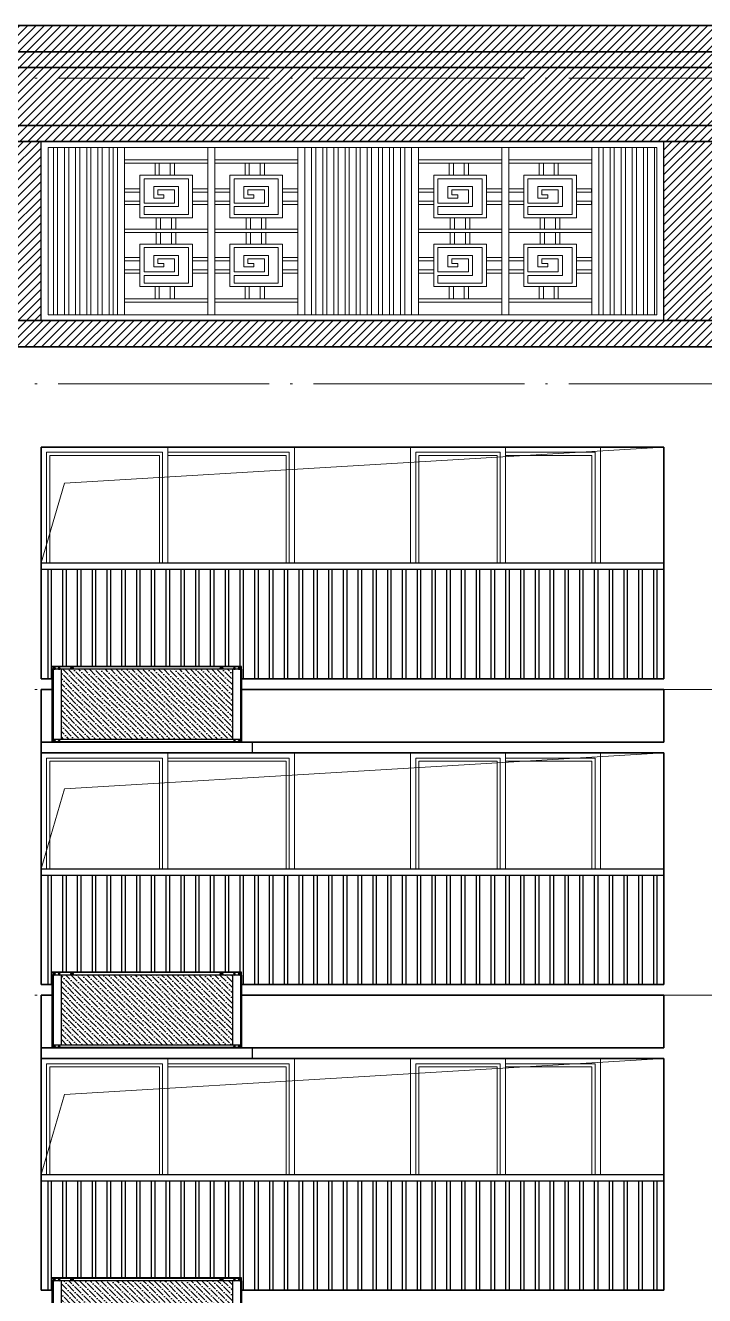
# Model space of a CAD drawing. Extents: x 27938 to 725830, y -209821 to 1628073.
# Drawn here: x 289767 to 296204, y 137999 to 150049 of the extents above; entities that cross this region are included whole.
import ezdxf
from ezdxf.xclip import XClip

# ---------------------------------------------------------------- set-up
doc = ezdxf.new("R2010")
doc.units = 0
doc.header["$LTSCALE"] = 1000
doc.header["$MEASUREMENT"] = 0
doc.header["$XCLIPFRAME"] = 0
doc.linetypes.add('DOTE', pattern=[2.42, 2, -0.2, 0.02, -0.2])
for name, color, linetype in [('3-剖面填充（细）', 250, 'Continuous'), ('Stair-栏杆', 142, 'Continuous'), ('修改标示', 212, 'Continuous')]:
    doc.layers.add(name, color=color, linetype=linetype)
for name, color, linetype, lineweight in [('DOTE', 19, 'DOTE', 9), ('WALL', 9, 'Continuous', 40), ('WINDOW', 144, 'Continuous', 15), ('立面-中轮廓线', 213, 'Continuous', 35), ('立面-普通轮廓', 7, 'Continuous', 18), ('立面-洞口示意', 152, 'Continuous', 13), ('立面-窗开启线', 250, 'Continuous', 13)]:
    doc.layers.add(name, color=color, linetype=linetype, lineweight=lineweight)

# ---------------------------------------------------------------- blocks, each defined once
blk = doc.blocks.new('A$C4A972246')
at = {"layer": '立面-窗开启线', "color": 36, "ltscale": 0.5, "true_color": 0x88471b}
for p, q in [((0, 0), (5900, 0)), ((0, -1700), (0, 0)), ((65, -1647), (65, -58)), ((65, -58), (5835, -58)), ((155, -57), (115, -57)), ((115, -57), (115, -1647)), ((155, -1647), (155, -57)), ((261, -57), (221, -57)), ((221, -57), (221, -1647)), ((261, -1647), (261, -57)), ((366, -57), (326, -57)), ((326, -57), (326, -1647)), ((366, -1647), (366, -57)), ((471, -57), (431, -57)), ((431, -57), (431, -1647)), ((471, -1647), (471, -57)), ((577, -57), (537, -57)), ((537, -57), (537, -1647)), ((577, -1647), (577, -57)), ((682, -57), (642, -57)), ((642, -57), (642, -1647)), ((682, -1647), (682, -57)), ((722, -58), (722, -1647)), ((789, -1647), (789, -58)), ((1578, -58), (1578, -1647)), ((1644, -1647), (1644, -58)), ((2433, -58), (2433, -1647)), ((2499, -1647), (2499, -58)), ((2603, -57), (2563, -57)), ((2563, -57), (2563, -1647)), ((2603, -1647), (2603, -57)), ((2708, -57), (2668, -57)), ((2668, -57), (2668, -1647)), ((2708, -1647), (2708, -57)), ((2814, -57), (2774, -57)), ((2774, -57), (2774, -1647)), ((2814, -1647), (2814, -57)), ((2919, -57), (2879, -57)), ((2879, -57), (2879, -1647)), ((2919, -1647), (2919, -57)), ((3024, -57), (2984, -57)), ((2984, -57), (2984, -1647)), ((3024, -1647), (3024, -57)), ((3130, -57), (3090, -57)), ((3090, -57), (3090, -1647)), ((3130, -1647), (3130, -57)), ((3235, -57), (3195, -57)), ((3195, -57), (3195, -1647)), ((3235, -1647), (3235, -57)), ((3340, -57), (3300, -57)), ((3300, -57), (3300, -1647)), ((3340, -1647), (3340, -57)), ((3445, -57), (3405, -57)), ((3405, -57), (3405, -1647)), ((3445, -1647), (3445, -57)), ((3509, -58), (3509, -1647)), ((3575, -1647), (3575, -58)), ((4364, -58), (4364, -1647)), ((4431, -1647), (4431, -58)), ((5220, -58), (5220, -1647)), ((5286, -1647), (5286, -58)), ((5326, -1647), (5326, -58)), ((5391, -58), (5391, -1647)), ((5431, -1647), (5431, -58)), ((5497, -58), (5497, -1647)), ((5537, -1647), (5537, -58)), ((5602, -58), (5602, -1647)), ((5642, -1647), (5642, -58)), ((5707, -58), (5707, -1647)), ((5747, -1647), (5747, -58)), ((5813, -58), (5813, -1647)), ((5835, -58), (5835, -1647)), ((5900, -1700), (5900, 0)), ((1578, -174), (789, -174)), ((789, -206), (1578, -206)), ((1080, -322), (1080, -206)), ((1119, -206), (1119, -322)), ((1222, -322), (1222, -206)), ((1262, -206), (1262, -322)), ((2433, -174), (1644, -174)), ((1644, -206), (2433, -206)), ((1932, -322), (1932, -206)), ((1972, -206), (1972, -322)), ((2075, -322), (2075, -206)), ((2115, -206), (2115, -322)), ((4364, -174), (3575, -174)), ((3575, -206), (4364, -206)), ((3866, -322), (3866, -206)), ((3906, -206), (3906, -322)), ((4009, -322), (4009, -206)), ((4049, -206), (4049, -322)), ((5220, -174), (4431, -174)), ((4431, -206), (5220, -206)), ((4719, -322), (4719, -206)), ((4759, -206), (4759, -322)), ((4862, -322), (4862, -206)), ((4901, -206), (4901, -322)), ((1434, -322), (934, -322)), ((934, -322), (934, -725)), ((974, -586), (974, -354)), ((1394, -354), (974, -354)), ((1394, -693), (1394, -354)), ((1434, -725), (1434, -322)), ((2286, -322), (1786, -322)), ((1786, -322), (1786, -725)), ((1827, -586), (1827, -354)), ((2246, -354), (1827, -354)), ((2246, -693), (2246, -354)), ((2286, -725), (2286, -322)), ((4220, -322), (3720, -322)), ((3720, -322), (3720, -725)), ((3760, -586), (3760, -354)), ((4180, -354), (3760, -354)), ((4180, -693), (4180, -354)), ((4220, -725), (4220, -322)), ((5073, -322), (4573, -322)), ((4573, -322), (4573, -725)), ((4613, -586), (4613, -354)), ((5033, -354), (4613, -354)), ((5033, -693), (5033, -354)), ((5073, -725), (5073, -322)), ((934, -450), (789, -450)), ((789, -482), (934, -482)), ((1301, -429), (1067, -429)), ((1067, -538), (1067, -429)), ((1262, -461), (1105, -461)), ((1105, -506), (1105, -461)), ((1262, -586), (1262, -461)), ((1301, -618), (1301, -429)), ((1433, -482), (1433, -450)), ((1433, -450), (1578, -450)), ((1578, -482), (1433, -482)), ((1786, -450), (1644, -450)), ((1644, -482), (1786, -482)), ((2154, -429), (1919, -429)), ((1919, -538), (1919, -429)), ((2115, -461), (1958, -461)), ((1958, -506), (1958, -461)), ((2115, -586), (2115, -461)), ((2154, -618), (2154, -429)), ((2286, -482), (2286, -450)), ((2286, -450), (2431, -450)), ((2431, -482), (2286, -482)), ((2431, -450), (2431, -482)), ((3720, -450), (3575, -450)), ((3575, -482), (3720, -482)), ((4088, -429), (3853, -429)), ((3853, -538), (3853, -429)), ((4049, -461), (3892, -461)), ((3892, -506), (3892, -461)), ((4049, -586), (4049, -461)), ((4088, -618), (4088, -429)), ((4220, -482), (4220, -450)), ((4220, -450), (4364, -450)), ((4364, -482), (4220, -482)), ((4573, -450), (4431, -450)), ((4431, -482), (4573, -482)), ((4940, -429), (4706, -429)), ((4706, -538), (4706, -429)), ((4901, -461), (4745, -461)), ((4745, -506), (4745, -461)), ((4901, -586), (4901, -461)), ((4940, -618), (4940, -429)), ((5072, -482), (5072, -450)), ((5072, -450), (5217, -450)), ((5217, -482), (5072, -482)), ((5217, -450), (5217, -482)), ((934, -566), (789, -566)), ((789, -598), (934, -598)), ((1262, -586), (974, -586)), ((1163, -538), (1067, -538)), ((1163, -506), (1105, -506)), ((1163, -538), (1163, -506)), ((1433, -598), (1433, -566)), ((1433, -566), (1578, -566)), ((1578, -598), (1433, -598)), ((1786, -566), (1644, -566)), ((1644, -598), (1786, -598)), ((2115, -586), (1827, -586)), ((2015, -538), (1919, -538)), ((2015, -506), (1958, -506)), ((2015, -538), (2015, -506)), ((2286, -598), (2286, -566)), ((2286, -566), (2431, -566)), ((2431, -598), (2286, -598)), ((2431, -566), (2431, -598)), ((3720, -566), (3575, -566)), ((3575, -598), (3720, -598)), ((4049, -586), (3760, -586)), ((3949, -538), (3853, -538)), ((3949, -506), (3892, -506)), ((3949, -538), (3949, -506)), ((4220, -598), (4220, -566)), ((4220, -566), (4364, -566)), ((4364, -598), (4220, -598)), ((4573, -566), (4431, -566)), ((4431, -598), (4573, -598)), ((4901, -586), (4613, -586)), ((4802, -538), (4706, -538)), ((4802, -506), (4745, -506)), ((4802, -538), (4802, -506)), ((5072, -598), (5072, -566)), ((5072, -566), (5217, -566)), ((5217, -598), (5072, -598)), ((5217, -566), (5217, -598)), ((1301, -618), (974, -618)), ((974, -693), (974, -618)), ((1394, -693), (974, -693)), ((2154, -618), (1827, -618)), ((1827, -693), (1827, -618)), ((2246, -693), (1827, -693)), ((4088, -618), (3760, -618)), ((3760, -693), (3760, -618)), ((4180, -693), (3760, -693)), ((4940, -618), (4613, -618)), ((4613, -693), (4613, -618)), ((5033, -693), (4613, -693)), ((1578, -834), (789, -834)), ((934, -725), (1434, -725)), ((1090, -725), (1090, -834)), ((1130, -834), (1130, -725)), ((1235, -725), (1235, -834)), ((1274, -834), (1274, -725)), ((2433, -834), (1644, -834)), ((1786, -725), (2286, -725)), ((1943, -725), (1943, -834)), ((1982, -834), (1982, -725)), ((2088, -725), (2088, -834)), ((2127, -834), (2127, -725)), ((4364, -834), (3575, -834)), ((3720, -725), (4220, -725)), ((3877, -725), (3877, -834)), ((3916, -834), (3916, -725)), ((4022, -725), (4022, -834)), ((4061, -834), (4061, -725)), ((5220, -834), (4431, -834)), ((4573, -725), (5073, -725)), ((4730, -725), (4730, -834)), ((4769, -834), (4769, -725)), ((4874, -725), (4874, -834)), ((4914, -834), (4914, -725)), ((789, -866), (1578, -866)), ((1090, -975), (1090, -866)), ((1130, -866), (1130, -975)), ((1235, -975), (1235, -866)), ((1274, -866), (1274, -975)), ((1644, -866), (2433, -866)), ((1943, -975), (1943, -866)), ((1982, -866), (1982, -975)), ((2088, -975), (2088, -866)), ((2127, -866), (2127, -975)), ((3575, -866), (4364, -866)), ((3877, -975), (3877, -866)), ((3916, -866), (3916, -975)), ((4022, -975), (4022, -866)), ((4061, -866), (4061, -975)), ((4431, -866), (5220, -866)), ((4730, -975), (4730, -866)), ((4769, -866), (4769, -975)), ((4874, -975), (4874, -866)), ((4914, -866), (4914, -975)), ((1434, -975), (934, -975)), ((934, -975), (934, -1378)), ((974, -1239), (974, -1007)), ((1394, -1007), (974, -1007)), ((1301, -1082), (1067, -1082)), ((1067, -1191), (1067, -1082)), ((1301, -1271), (1301, -1082)), ((1394, -1346), (1394, -1007)), ((1434, -1378), (1434, -975)), ((2286, -975), (1786, -975)), ((1786, -975), (1786, -1378)), ((1827, -1239), (1827, -1007)), ((2246, -1007), (1827, -1007)), ((2154, -1082), (1919, -1082)), ((1919, -1191), (1919, -1082)), ((2154, -1271), (2154, -1082)), ((2246, -1346), (2246, -1007)), ((2286, -1378), (2286, -975)), ((4220, -975), (3720, -975)), ((3720, -975), (3720, -1378)), ((3760, -1239), (3760, -1007)), ((4180, -1007), (3760, -1007)), ((4088, -1082), (3853, -1082)), ((3853, -1191), (3853, -1082)), ((4088, -1271), (4088, -1082)), ((4180, -1346), (4180, -1007)), ((4220, -1378), (4220, -975)), ((5073, -975), (4573, -975)), ((4573, -975), (4573, -1378)), ((4613, -1239), (4613, -1007)), ((5033, -1007), (4613, -1007)), ((4940, -1082), (4706, -1082)), ((4706, -1191), (4706, -1082)), ((4940, -1271), (4940, -1082)), ((5033, -1346), (5033, -1007)), ((5073, -1378), (5073, -975)), ((934, -1103), (789, -1103)), ((789, -1135), (934, -1135)), ((1163, -1191), (1067, -1191)), ((1262, -1114), (1105, -1114)), ((1105, -1159), (1105, -1114)), ((1163, -1159), (1105, -1159)), ((1163, -1191), (1163, -1159)), ((1262, -1239), (1262, -1114)), ((1433, -1135), (1433, -1103)), ((1433, -1103), (1578, -1103)), ((1578, -1135), (1433, -1135)), ((1786, -1103), (1644, -1103)), ((1644, -1135), (1786, -1135)), ((2015, -1191), (1919, -1191)), ((2115, -1114), (1958, -1114)), ((1958, -1159), (1958, -1114)), ((2015, -1159), (1958, -1159)), ((2015, -1191), (2015, -1159)), ((2115, -1239), (2115, -1114)), ((2286, -1135), (2286, -1103)), ((2286, -1103), (2431, -1103)), ((2431, -1135), (2286, -1135)), ((3720, -1103), (3575, -1103)), ((3575, -1135), (3720, -1135)), ((3949, -1191), (3853, -1191)), ((4049, -1114), (3892, -1114)), ((3892, -1159), (3892, -1114)), ((3949, -1159), (3892, -1159)), ((3949, -1191), (3949, -1159)), ((4049, -1239), (4049, -1114)), ((4220, -1135), (4220, -1103)), ((4220, -1103), (4364, -1103)), ((4364, -1135), (4220, -1135)), ((4573, -1103), (4431, -1103)), ((4431, -1135), (4573, -1135)), ((4802, -1191), (4706, -1191)), ((4901, -1114), (4745, -1114)), ((4745, -1159), (4745, -1114)), ((4802, -1159), (4745, -1159)), ((4802, -1191), (4802, -1159)), ((4901, -1239), (4901, -1114)), ((5072, -1135), (5072, -1103)), ((5072, -1103), (5217, -1103)), ((5217, -1135), (5072, -1135)), ((934, -1219), (789, -1219)), ((789, -1251), (934, -1251)), ((1262, -1239), (974, -1239)), ((1301, -1271), (974, -1271)), ((974, -1346), (974, -1271)), ((1433, -1251), (1433, -1219)), ((1433, -1219), (1578, -1219)), ((1578, -1251), (1433, -1251)), ((1786, -1219), (1644, -1219)), ((1644, -1251), (1786, -1251)), ((2115, -1239), (1827, -1239)), ((2154, -1271), (1827, -1271)), ((1827, -1346), (1827, -1271)), ((2286, -1251), (2286, -1219)), ((2286, -1219), (2431, -1219)), ((2431, -1251), (2286, -1251)), ((3720, -1219), (3575, -1219)), ((3575, -1251), (3720, -1251)), ((4049, -1239), (3760, -1239)), ((4088, -1271), (3760, -1271)), ((3760, -1346), (3760, -1271)), ((4220, -1251), (4220, -1219)), ((4220, -1219), (4364, -1219)), ((4364, -1251), (4220, -1251)), ((4573, -1219), (4431, -1219)), ((4431, -1251), (4573, -1251)), ((4901, -1239), (4613, -1239)), ((4940, -1271), (4613, -1271)), ((4613, -1346), (4613, -1271)), ((5072, -1251), (5072, -1219)), ((5072, -1219), (5217, -1219)), ((5217, -1251), (5072, -1251)), ((934, -1378), (1434, -1378)), ((1394, -1346), (974, -1346)), ((1080, -1378), (1080, -1494)), ((1119, -1494), (1119, -1378)), ((1222, -1378), (1222, -1494)), ((1262, -1494), (1262, -1378)), ((1786, -1378), (2286, -1378)), ((2246, -1346), (1827, -1346)), ((1932, -1378), (1932, -1494)), ((1972, -1494), (1972, -1378)), ((2075, -1378), (2075, -1494)), ((2115, -1494), (2115, -1378)), ((3720, -1378), (4220, -1378)), ((4180, -1346), (3760, -1346)), ((3866, -1378), (3866, -1494)), ((3906, -1494), (3906, -1378)), ((4009, -1378), (4009, -1494)), ((4049, -1494), (4049, -1378)), ((4573, -1378), (5073, -1378)), ((5033, -1346), (4613, -1346)), ((4719, -1378), (4719, -1494)), ((4759, -1494), (4759, -1378)), ((4862, -1378), (4862, -1494)), ((4901, -1494), (4901, -1378)), ((789, -1494), (1578, -1494)), ((1578, -1526), (789, -1526)), ((1644, -1494), (2433, -1494)), ((2433, -1526), (1644, -1526)), ((3575, -1494), (4364, -1494)), ((4364, -1526), (3575, -1526)), ((4431, -1494), (5220, -1494)), ((5220, -1526), (4431, -1526)), ((5835, -1647), (65, -1647)), ((0, -1700), (5900, -1700))]:
    blk.add_line(p, q, dxfattribs=at)
blk = doc.blocks.new('GDGDGRDGR')
blk.add_blockref('A$C4A972246', (140250, 52076))
blk = doc.blocks.new('A$C2CF43C8D')
at = {"layer": 'WINDOW'}
blk.add_line((900, 2300), (900, 0), dxfattribs=at)
for points in [[(50, 2250), (850, 2250), (850, 50), (50, 50)], [(1750, 2250), (900, 2250), (900, 50), (1750, 50)]]:
    blk.add_lwpolyline(points, close=True, dxfattribs=at)
at = {"layer": 'WINDOW', "color": 250}
blk.add_lwpolyline([(80, 2220), (820, 2220), (820, 80), (80, 80)], close=True, dxfattribs=at)
blk.add_lwpolyline([(900, 80), (1720, 80), (1720, 2220), (900, 2220)], dxfattribs=at)
at = {"layer": '立面-普通轮廓'}
blk.add_lwpolyline([(0, 2300), (1800, 2300), (1800, 0), (0, 0)], close=True, dxfattribs=at)
blk = doc.blocks.new('A$C2B255B80')
at = {"layer": 'WINDOW'}
blk.add_line((1200, 2300), (1200, 0), dxfattribs=at)
for points in [[(50, 2250), (1150, 2250), (1150, 50), (50, 50)], [(2350, 2250), (1200, 2250), (1200, 50), (2350, 50)]]:
    blk.add_lwpolyline(points, close=True, dxfattribs=at)
at = {"layer": 'WINDOW', "color": 250}
blk.add_lwpolyline([(80, 2220), (1120, 2220), (1120, 80), (80, 80)], close=True, dxfattribs=at)
blk.add_lwpolyline([(1200, 80), (2320, 80), (2320, 2220), (1200, 2220)], dxfattribs=at)
at = {"layer": '立面-普通轮廓'}
blk.add_lwpolyline([(0, 2300), (2400, 2300), (2400, 0), (0, 0)], close=True, dxfattribs=at)
blk = doc.blocks.new('HGHFSFFESDDRG')
at = {"layer": 'Stair-栏杆'}
for p, q in [((176356, 42276), (182256, 42276)), ((176356, 42216), (182256, 42216))]:
    blk.add_line(p, q, dxfattribs=at)
for points in [[(176421, 41176), (176421, 42216)], [(176451, 42216), (176451, 41176)], [(176561, 41176), (176561, 42216)], [(176591, 42216), (176591, 41176)], [(176701, 41176), (176701, 42216)], [(176731, 42216), (176731, 41176)], [(176841, 41176), (176841, 42216)], [(176871, 42216), (176871, 41176)], [(176981, 41176), (176981, 42216)], [(177011, 42216), (177011, 41176)], [(177121, 41176), (177121, 42216)], [(177151, 42216), (177151, 41176)], [(177261, 41176), (177261, 42216)], [(177291, 42216), (177291, 41176)], [(177401, 41176), (177401, 42216)], [(177431, 42216), (177431, 41176)], [(177541, 41176), (177541, 42216)], [(177571, 42216), (177571, 41176)], [(177681, 41176), (177681, 42216)], [(177711, 42216), (177711, 41176)], [(177821, 41176), (177821, 42216)], [(177851, 42216), (177851, 41176)], [(177961, 41176), (177961, 42216)], [(177991, 42216), (177991, 41176)], [(178101, 41176), (178101, 42216)], [(178131, 42216), (178131, 41176)], [(178241, 41176), (178241, 42216)], [(178271, 42216), (178271, 41176)], [(178381, 41176), (178381, 42216)], [(178411, 42216), (178411, 41176)], [(178521, 41176), (178521, 42216)], [(178551, 42216), (178551, 41176)], [(178661, 41176), (178661, 42216)], [(178691, 42216), (178691, 41176)], [(178801, 41176), (178801, 42216)], [(178831, 42216), (178831, 41176)], [(178941, 41176), (178941, 42216)], [(178971, 42216), (178971, 41176)], [(179081, 41176), (179081, 42216)], [(179111, 42216), (179111, 41176)], [(179221, 41176), (179221, 42216)], [(179251, 42216), (179251, 41176)], [(179361, 41176), (179361, 42216)], [(179391, 42216), (179391, 41176)], [(179501, 41176), (179501, 42216)], [(179531, 42216), (179531, 41176)], [(179641, 41176), (179641, 42216)], [(179671, 42216), (179671, 41176)], [(179781, 41176), (179781, 42216)], [(179811, 42216), (179811, 41176)], [(179921, 41176), (179921, 42216)], [(179951, 42216), (179951, 41176)], [(180061, 41176), (180061, 42216)], [(180091, 42216), (180091, 41176)], [(180201, 41176), (180201, 42216)], [(180231, 42216), (180231, 41176)], [(180341, 41176), (180341, 42216)], [(180371, 42216), (180371, 41176)], [(180481, 41176), (180481, 42216)], [(180511, 42216), (180511, 41176)], [(180621, 41176), (180621, 42216)], [(180651, 42216), (180651, 41176)], [(180761, 41176), (180761, 42216)], [(180791, 42216), (180791, 41176)], [(180901, 41176), (180901, 42216)], [(180931, 42216), (180931, 41176)], [(181041, 41176), (181041, 42216)], [(181071, 42216), (181071, 41176)], [(181181, 41176), (181181, 42216)], [(181211, 42216), (181211, 41176)], [(181321, 41176), (181321, 42216)], [(181351, 42216), (181351, 41176)], [(181461, 41176), (181461, 42216)], [(181491, 42216), (181491, 41176)], [(181601, 41176), (181601, 42216)], [(181631, 42216), (181631, 41176)], [(181741, 41176), (181741, 42216)], [(181771, 42216), (181771, 41176)], [(181881, 41176), (181881, 42216)], [(181911, 42216), (181911, 41176)], [(182021, 41176), (182021, 42216)], [(182051, 42216), (182051, 41176)], [(182161, 41176), (182161, 42216)], [(182191, 42216), (182191, 41176)]]:
    blk.add_lwpolyline(points, dxfattribs=at)
at = {"layer": '立面-中轮廓线'}
for p, q in [((176356, 43976), (176356, 41176)), ((182256, 43976), (182256, 43476)), ((182256, 43376), (182256, 41176))]:
    blk.add_line(p, q, dxfattribs=at)
for points in [[(182256, 43476), (176356, 43476)], [(176356, 43376), (182256, 43376)], [(182256, 41176), (176356, 41176)]]:
    blk.add_lwpolyline(points, dxfattribs=at)
at = {"layer": '立面-洞口示意'}
blk.add_lwpolyline([(176356, 42276), (176575, 43035), (182256, 43376)], dxfattribs=at)
ref = blk.add_blockref('A$C2B255B80', (176356, 41076), dxfattribs=dict(rotation=359.9999999999154))
XClip(ref).set_block_clipping_path([(0, 1199.9999183437), (2400.0002853817, 2299.9999999927)])
ref = blk.add_blockref('A$C2CF43C8D', (179856, 41076), dxfattribs=dict(rotation=6.813322653522505e-11))
XClip(ref).set_block_clipping_path([(0, 1199.9999183439), (1800.0002853817, 2300.0000000003)])
blk = doc.blocks.new('A$C0FC9229A')
at = {"color": 164}
blk.add_wipeout([(1080, 1056), (1079, 1057), (-923, 1057), (-923, 1056), (-923, 1027), (-922, 1027), (-922, 287), (-923, 287), (-923, 257), (-923, 257), (1079, 257), (1080, 257), (1080, 287), (1078, 287), (1078, 1027), (1080, 1027)], dxfattribs=at).translate(0, 0, 0).dxf.layer = 'WALL'
h = blk.add_hatch()
h.set_pattern_fill('ANSI36', color=164, scale=25, style=0)
h.set_pattern_definition([(45, (0, 0), (21.0475, 77.1741), [99.2188, -19.8438, 0, -19.8438])])
h.paths.add_polyline_path([(983, 287), (983, 1027), (-826, 1027), (-826, 287)])
for p, q in [((-923, 1057), (1079, 1057)), ((-923, 1057), (1079, 1057)), ((-923, 1027), (-923, 1057)), ((-923, 1027), (-923, 1056)), ((-923, 1056), (-923, 1056)), ((-923, 1052), (1080, 1052)), ((-923, 1052), (1079, 1052)), ((-923, 1027), (1080, 1027)), ((-922, 1027), (-922, 287)), ((-922, 287), (-922, 1027)), ((-921, 287), (-921, 1027)), ((-912, 1057), (-912, 1027)), ((-912, 1027), (-912, 287)), ((-912, 1027), (-912, 287)), ((-897, 1040), (-899, 1038)), ((-899, 1038), (-899, 1036)), ((-899, 1036), (-897, 1034)), ((-897, 1030), (-897, 1044)), ((-894, 1038), (-897, 1040)), ((-897, 1034), (-894, 1036)), ((-894, 1036), (-894, 1038)), ((-847, 1040), (-849, 1038)), ((-849, 1038), (-849, 1036)), ((-849, 1036), (-847, 1034)), ((-847, 1030), (-847, 1044)), ((-844, 1038), (-847, 1040)), ((-847, 1034), (-844, 1036)), ((-844, 1036), (-844, 1038)), ((-826, 1027), (-826, 287)), ((-826, 1027), (-826, 287)), ((-720, 1045), (-703, 1045)), ((-720, 1035), (-703, 1035)), ((-711, 1054), (-711, 1025)), ((859, 1045), (876, 1045)), ((859, 1035), (876, 1035)), ((868, 1054), (868, 1025)), ((983, 1027), (983, 287)), ((1003, 1040), (1001, 1038)), ((1001, 1038), (1001, 1036)), ((1001, 1036), (1003, 1034)), ((1003, 1030), (1003, 1044)), ((1006, 1038), (1003, 1040)), ((1003, 1034), (1006, 1036)), ((1006, 1036), (1006, 1038)), ((1053, 1040), (1051, 1038)), ((1051, 1038), (1051, 1036)), ((1051, 1036), (1053, 1034)), ((1053, 1030), (1053, 1044)), ((1056, 1038), (1053, 1040)), ((1053, 1034), (1056, 1036)), ((1056, 1036), (1056, 1038)), ((1068, 1057), (1068, 1027)), ((1068, 1027), (1068, 287)), ((1068, 1027), (1068, 287)), ((1077, 287), (1077, 1027)), ((1078, 287), (1078, 1027)), ((1078, 1027), (1078, 287)), ((1079, 1027), (1079, 1057)), ((1080, 1056), (1079, 1056)), ((1080, 1027), (1080, 1056)), ((-923, 287), (1080, 287)), ((-923, 287), (-923, 257)), ((-923, 287), (-923, 257)), ((-922, 287), (-826, 287)), ((-912, 257), (-912, 287)), ((-899, 278), (-897, 280)), ((-899, 276), (-899, 278)), ((-897, 274), (-899, 276)), ((-897, 284), (-897, 270)), ((-897, 280), (-894, 278)), ((-894, 276), (-897, 274)), ((-894, 278), (-894, 276)), ((-849, 278), (-847, 280)), ((-849, 276), (-849, 278)), ((-847, 274), (-849, 276)), ((-847, 284), (-847, 270)), ((-847, 280), (-844, 278)), ((-844, 276), (-847, 274)), ((-844, 278), (-844, 276)), ((1001, 278), (1003, 280)), ((1001, 276), (1001, 278)), ((1003, 274), (1001, 276)), ((1003, 284), (1003, 270)), ((1003, 280), (1006, 278)), ((1006, 276), (1003, 274)), ((1006, 278), (1006, 276)), ((1051, 278), (1053, 280)), ((1051, 276), (1051, 278)), ((1053, 274), (1051, 276)), ((1053, 284), (1053, 270)), ((1053, 280), (1056, 278)), ((1056, 276), (1053, 274)), ((1056, 278), (1056, 276)), ((1068, 257), (1068, 287)), ((1079, 287), (1079, 257)), ((1080, 287), (1080, 257)), ((-923, 262), (1080, 262)), ((-923, 262), (1079, 262)), ((-923, 257), (-923, 257)), ((-923, 257), (1079, 257)), ((-923, 257), (1079, 257)), ((1080, 257), (1079, 257))]:
    blk.add_line(p, q, dxfattribs=at)
for points in [[(-923, 1052), (-923, 1052), (-923, 1052), (-923, 1052), (-923, 1052)], [(1080, 1052), (1080, 1052), (1079, 1052), (1079, 1052), (1079, 1052)], [(-923, 262), (-923, 262), (-923, 262), (-923, 262), (-923, 262)], [(1080, 262), (1080, 262), (1079, 262), (1079, 262), (1079, 262)]]:
    blk.add_lwpolyline(points, dxfattribs=at)
for centre, radius in [((-897, 1037), 10), ((-897, 1037), 9.5), ((-847, 1037), 10), ((-847, 1037), 9.5), ((1003, 1037), 10), ((1003, 1037), 9.5), ((1053, 1037), 10), ((1053, 1037), 9.5), ((-897, 277), 10), ((-897, 277), 9.5), ((-847, 277), 10), ((-847, 277), 9.5), ((1003, 277), 10), ((1003, 277), 9.5), ((1053, 277), 10), ((1053, 277), 9.5)]:
    blk.add_circle(centre, radius, dxfattribs=at)
for centre, radius, start, end in [((-923, 1056), 0.5, 90, 180), ((-720, 1040), 4.9, 87.1406, 272.8594), ((-703, 1040), 4.9, 267.1406, 92.8594), ((859, 1040), 4.9, 87.1406, 272.8594), ((876, 1040), 4.9, 267.1406, 92.8594), ((1079, 1056), 0.5, 0, 90), ((-923, 257), 0.5, 180, 270), ((1079, 257), 0.5, 270, 0)]:
    blk.add_arc(centre, radius, start, end, dxfattribs=at)

msp = doc.modelspace()

# ---------------------------------------------------------------- hatches: boundary and pattern name
at = {"layer": '3-剖面填充（细）'}
h = msp.add_hatch(dxfattribs=at)
h.set_pattern_fill('ANSI31', color=256, scale=35)
h.set_pattern_definition([(45, (-148899.997, 103772.64), (-39.2886205, 39.2886205), [])])
h.paths.add_polyline_path([(299516.6, 148948.6), (299516.6, 150048.6), (273666.6, 150048.6), (273666.6, 149798.6), (274266.6, 149798.6), (274266.6, 149648.6), (274666.6, 149648.6), (274666.6, 149098.6), (274516.6, 149098.6), (274516.6, 148948.6)])
h = msp.add_hatch(dxfattribs=at)
h.set_pattern_fill('ANSI31', color=256, scale=35)
h.set_pattern_definition([(45, (-134550, 102372.64), (-39.2886205, 39.2886205), [])])
h.paths.add_polyline_path([(289616.6, 148948.6), (289616.6, 147248.6), (289916.6, 147248.6), (289916.6, 148948.6)])
h.paths.add_polyline_path([(288316.6, 147248.6), (288316.6, 148948.6), (288016.6, 148948.6), (288016.6, 147248.6)])
h = msp.add_hatch(dxfattribs=at)
h.set_pattern_fill('ANSI31', color=256, scale=35)
h.set_pattern_definition([(45, (-126749.997, 102372.64), (-39.2886205, 39.2886205), [])])
h.paths.add_polyline_path([(297216.6, 147248.6), (297216.6, 148948.6), (295816.6, 148948.6), (295816.6, 147248.6)])
h = msp.add_hatch(dxfattribs=at)
h.set_pattern_fill('ANSI31', color=256, scale=35)
h.set_pattern_definition([(45, (-148049.997, 100972.64), (-39.2886205, 39.2886205), [])])
h.paths.add_polyline_path([(299516.6, 146998.6), (299516.6, 147248.6), (274516.6, 147248.6), (274516.6, 146998.6)])

# ---------------------------------------------------------------- linework, layer by layer
at = {"color": 7}
for p, q in [((289916.6, 147248.6), (289916.6, 148948.6)), ((295816.6, 147248.6), (295816.6, 148948.6))]:
    msp.add_line(p, q, dxfattribs=at)
at = {"layer": 'DOTE', "linetype": 'DOTE'}
for p, q in [((270716.6, 149548.6), (328516.6, 149548.6)), ((270716.6, 146648.6), (328516.6, 146648.6)), ((270716.6, 146648.6), (328516.6, 146648.6)), ((270716.6, 143748.6), (328516.6, 143748.6)), ((270716.6, 140848.6), (328516.6, 140848.6))]:
    msp.add_line(p, q, dxfattribs=at)
at = {"layer": 'Stair-栏杆'}
for p, q in [((289916.6, 144948.6), (295816.6, 144948.6)), ((289916.6, 144888.6), (295816.6, 144888.6)), ((289916.6, 142048.6), (295816.6, 142048.6)), ((289916.6, 141988.6), (295816.6, 141988.6))]:
    msp.add_line(p, q, dxfattribs=at)
for points in [[(289981.6, 143848.6), (289981.6, 144888.6)], [(290011.6, 144888.6), (290011.6, 143848.6)], [(290121.6, 143848.6), (290121.6, 144888.6)], [(290151.6, 144888.6), (290151.6, 143848.6)], [(290261.6, 143848.6), (290261.6, 144888.6)], [(290291.6, 144888.6), (290291.6, 143848.6)], [(290401.6, 143848.6), (290401.6, 144888.6)], [(290431.6, 144888.6), (290431.6, 143848.6)], [(290541.6, 143848.6), (290541.6, 144888.6)], [(290571.6, 144888.6), (290571.6, 143848.6)], [(290681.6, 143848.6), (290681.6, 144888.6)], [(290711.6, 144888.6), (290711.6, 143848.6)], [(290821.6, 143848.6), (290821.6, 144888.6)], [(290851.6, 144888.6), (290851.6, 143848.6)], [(290961.6, 143848.6), (290961.6, 144888.6)], [(290991.6, 144888.6), (290991.6, 143848.6)], [(291101.6, 143848.6), (291101.6, 144888.6)], [(291131.6, 144888.6), (291131.6, 143848.6)], [(291241.6, 143848.6), (291241.6, 144888.6)], [(291271.6, 144888.6), (291271.6, 143848.6)], [(291381.6, 143848.6), (291381.6, 144888.6)], [(291411.6, 144888.6), (291411.6, 143848.6)], [(291521.6, 143848.6), (291521.6, 144888.6)], [(291551.6, 144888.6), (291551.6, 143848.6)], [(291661.6, 143848.6), (291661.6, 144888.6)], [(291691.6, 144888.6), (291691.6, 143848.6)], [(291801.6, 143848.6), (291801.6, 144888.6)], [(291831.6, 144888.6), (291831.6, 143848.6)], [(291941.6, 143848.6), (291941.6, 144888.6)], [(291971.6, 144888.6), (291971.6, 143848.6)], [(292081.6, 143848.6), (292081.6, 144888.6)], [(292111.6, 144888.6), (292111.6, 143848.6)], [(292221.6, 143848.6), (292221.6, 144888.6)], [(292251.6, 144888.6), (292251.6, 143848.6)], [(292361.6, 143848.6), (292361.6, 144888.6)], [(292391.6, 144888.6), (292391.6, 143848.6)], [(292501.6, 143848.6), (292501.6, 144888.6)], [(292531.6, 144888.6), (292531.6, 143848.6)], [(292641.6, 143848.6), (292641.6, 144888.6)], [(292671.6, 144888.6), (292671.6, 143848.6)], [(292781.6, 143848.6), (292781.6, 144888.6)], [(292811.6, 144888.6), (292811.6, 143848.6)], [(292921.6, 143848.6), (292921.6, 144888.6)], [(292951.6, 144888.6), (292951.6, 143848.6)], [(293061.6, 143848.6), (293061.6, 144888.6)], [(293091.6, 144888.6), (293091.6, 143848.6)], [(293201.6, 143848.6), (293201.6, 144888.6)], [(293231.6, 144888.6), (293231.6, 143848.6)], [(293341.6, 143848.6), (293341.6, 144888.6)], [(293371.6, 144888.6), (293371.6, 143848.6)], [(293481.6, 143848.6), (293481.6, 144888.6)], [(293511.6, 144888.6), (293511.6, 143848.6)], [(293621.6, 143848.6), (293621.6, 144888.6)], [(293651.6, 144888.6), (293651.6, 143848.6)], [(293761.6, 143848.6), (293761.6, 144888.6)], [(293791.6, 144888.6), (293791.6, 143848.6)], [(293901.6, 143848.6), (293901.6, 144888.6)], [(293931.6, 144888.6), (293931.6, 143848.6)], [(294041.6, 143848.6), (294041.6, 144888.6)], [(294071.6, 144888.6), (294071.6, 143848.6)], [(294181.6, 143848.6), (294181.6, 144888.6)], [(294211.6, 144888.6), (294211.6, 143848.6)], [(294321.6, 143848.6), (294321.6, 144888.6)], [(294351.6, 144888.6), (294351.6, 143848.6)], [(294461.6, 143848.6), (294461.6, 144888.6)], [(294491.6, 144888.6), (294491.6, 143848.6)], [(294601.6, 143848.6), (294601.6, 144888.6)], [(294631.6, 144888.6), (294631.6, 143848.6)], [(294741.6, 143848.6), (294741.6, 144888.6)], [(294771.6, 144888.6), (294771.6, 143848.6)], [(294881.6, 143848.6), (294881.6, 144888.6)], [(294911.6, 144888.6), (294911.6, 143848.6)], [(295021.6, 143848.6), (295021.6, 144888.6)], [(295051.6, 144888.6), (295051.6, 143848.6)], [(295161.6, 143848.6), (295161.6, 144888.6)], [(295191.6, 144888.6), (295191.6, 143848.6)], [(295301.6, 143848.6), (295301.6, 144888.6)], [(295331.6, 144888.6), (295331.6, 143848.6)], [(295441.6, 143848.6), (295441.6, 144888.6)], [(295471.6, 144888.6), (295471.6, 143848.6)], [(295581.6, 143848.6), (295581.6, 144888.6)], [(295611.6, 144888.6), (295611.6, 143848.6)], [(295721.6, 143848.6), (295721.6, 144888.6)], [(295751.6, 144888.6), (295751.6, 143848.6)], [(289981.6, 140948.6), (289981.6, 141988.6)], [(290011.6, 141988.6), (290011.6, 140948.6)], [(290121.6, 140948.6), (290121.6, 141988.6)], [(290151.6, 141988.6), (290151.6, 140948.6)], [(290261.6, 140948.6), (290261.6, 141988.6)], [(290291.6, 141988.6), (290291.6, 140948.6)], [(290401.6, 140948.6), (290401.6, 141988.6)], [(290431.6, 141988.6), (290431.6, 140948.6)], [(290541.6, 140948.6), (290541.6, 141988.6)], [(290571.6, 141988.6), (290571.6, 140948.6)], [(290681.6, 140948.6), (290681.6, 141988.6)], [(290711.6, 141988.6), (290711.6, 140948.6)], [(290821.6, 140948.6), (290821.6, 141988.6)], [(290851.6, 141988.6), (290851.6, 140948.6)], [(290961.6, 140948.6), (290961.6, 141988.6)], [(290991.6, 141988.6), (290991.6, 140948.6)], [(291101.6, 140948.6), (291101.6, 141988.6)], [(291131.6, 141988.6), (291131.6, 140948.6)], [(291241.6, 140948.6), (291241.6, 141988.6)], [(291271.6, 141988.6), (291271.6, 140948.6)], [(291381.6, 140948.6), (291381.6, 141988.6)], [(291411.6, 141988.6), (291411.6, 140948.6)], [(291521.6, 140948.6), (291521.6, 141988.6)], [(291551.6, 141988.6), (291551.6, 140948.6)], [(291661.6, 140948.6), (291661.6, 141988.6)], [(291691.6, 141988.6), (291691.6, 140948.6)], [(291801.6, 140948.6), (291801.6, 141988.6)], [(291831.6, 141988.6), (291831.6, 140948.6)], [(291941.6, 140948.6), (291941.6, 141988.6)], [(291971.6, 141988.6), (291971.6, 140948.6)], [(292081.6, 140948.6), (292081.6, 141988.6)], [(292111.6, 141988.6), (292111.6, 140948.6)], [(292221.6, 140948.6), (292221.6, 141988.6)], [(292251.6, 141988.6), (292251.6, 140948.6)], [(292361.6, 140948.6), (292361.6, 141988.6)], [(292391.6, 141988.6), (292391.6, 140948.6)], [(292501.6, 140948.6), (292501.6, 141988.6)], [(292531.6, 141988.6), (292531.6, 140948.6)], [(292641.6, 140948.6), (292641.6, 141988.6)], [(292671.6, 141988.6), (292671.6, 140948.6)], [(292781.6, 140948.6), (292781.6, 141988.6)], [(292811.6, 141988.6), (292811.6, 140948.6)], [(292921.6, 140948.6), (292921.6, 141988.6)], [(292951.6, 141988.6), (292951.6, 140948.6)], [(293061.6, 140948.6), (293061.6, 141988.6)], [(293091.6, 141988.6), (293091.6, 140948.6)], [(293201.6, 140948.6), (293201.6, 141988.6)], [(293231.6, 141988.6), (293231.6, 140948.6)], [(293341.6, 140948.6), (293341.6, 141988.6)], [(293371.6, 141988.6), (293371.6, 140948.6)], [(293481.6, 140948.6), (293481.6, 141988.6)], [(293511.6, 141988.6), (293511.6, 140948.6)], [(293621.6, 140948.6), (293621.6, 141988.6)], [(293651.6, 141988.6), (293651.6, 140948.6)], [(293761.6, 140948.6), (293761.6, 141988.6)], [(293791.6, 141988.6), (293791.6, 140948.6)], [(293901.6, 140948.6), (293901.6, 141988.6)], [(293931.6, 141988.6), (293931.6, 140948.6)], [(294041.6, 140948.6), (294041.6, 141988.6)], [(294071.6, 141988.6), (294071.6, 140948.6)], [(294181.6, 140948.6), (294181.6, 141988.6)], [(294211.6, 141988.6), (294211.6, 140948.6)], [(294321.6, 140948.6), (294321.6, 141988.6)], [(294351.6, 141988.6), (294351.6, 140948.6)], [(294461.6, 140948.6), (294461.6, 141988.6)], [(294491.6, 141988.6), (294491.6, 140948.6)], [(294601.6, 140948.6), (294601.6, 141988.6)], [(294631.6, 141988.6), (294631.6, 140948.6)], [(294741.6, 140948.6), (294741.6, 141988.6)], [(294771.6, 141988.6), (294771.6, 140948.6)], [(294881.6, 140948.6), (294881.6, 141988.6)], [(294911.6, 141988.6), (294911.6, 140948.6)], [(295021.6, 140948.6), (295021.6, 141988.6)], [(295051.6, 141988.6), (295051.6, 140948.6)], [(295161.6, 140948.6), (295161.6, 141988.6)], [(295191.6, 141988.6), (295191.6, 140948.6)], [(295301.6, 140948.6), (295301.6, 141988.6)], [(295331.6, 141988.6), (295331.6, 140948.6)], [(295441.6, 140948.6), (295441.6, 141988.6)], [(295471.6, 141988.6), (295471.6, 140948.6)], [(295581.6, 140948.6), (295581.6, 141988.6)], [(295611.6, 141988.6), (295611.6, 140948.6)], [(295721.6, 140948.6), (295721.6, 141988.6)], [(295751.6, 141988.6), (295751.6, 140948.6)]]:
    msp.add_lwpolyline(points, dxfattribs=at)
at = {"layer": '立面-中轮廓线', "color": 2}
for p, q in [((274666.6, 150048.6), (299516.6, 150048.6)), ((274266.6, 149798.6), (299516.6, 149798.6)), ((274666.6, 149648.6), (299516.6, 149648.6)), ((274666.6, 149098.6), (299516.6, 149098.6)), ((274666.6, 148948.6), (299516.6, 148948.6)), ((274716.6, 147248.6), (299566.6, 147248.6)), ((274666.6, 146998.6), (299516.6, 146998.6))]:
    msp.add_line(p, q, dxfattribs=at)
at = {"layer": '立面-中轮廓线'}
for p, q in [((289916.6, 146048.6), (289916.6, 143848.6)), ((295816.6, 146048.6), (295816.6, 143848.6)), ((289916.6, 143748.6), (289916.6, 140948.6)), ((295816.6, 143748.6), (295816.6, 143248.6)), ((295816.6, 143148.6), (295816.6, 140948.6))]:
    msp.add_line(p, q, dxfattribs=at)
for points in [[(289916.6, 146048.6), (295816.6, 146048.6)], [(295816.6, 143848.6), (289916.6, 143848.6)], [(289916.6, 143748.6), (295816.6, 143748.6)], [(295816.6, 143248.6), (289916.6, 143248.6)], [(289916.6, 143148.6), (295816.6, 143148.6)], [(295816.6, 140948.6), (289916.6, 140948.6)], [(289916.6, 140848.6), (295816.6, 140848.6)]]:
    msp.add_lwpolyline(points, dxfattribs=at)
at = {"layer": '立面-洞口示意'}
for points in [[(289916.6, 144948.6), (290136.1, 145707.4), (295816.6, 146048.6)], [(289916.6, 142048.6), (290136.1, 142807.4), (295816.6, 143148.6)]]:
    msp.add_lwpolyline(points, dxfattribs=at)

# ---------------------------------------------------------------- block references
for name, p in [('GDGDGRDGR', (149666.8, 96872.6)), ('HGHFSFFESDDRG', (113560.8, 96872.6))]:
    msp.add_blockref(name, p)
ref = msp.add_blockref('A$C2B255B80', (289916.6, 143748.6))
XClip(ref).set_block_clipping_path([(0, 1199.9999183437), (2400.0002853817, 2299.9999999927)])
ref = msp.add_blockref('A$C2CF43C8D', (293416.6, 143748.6))
XClip(ref).set_block_clipping_path([(0, 1199.9999183439), (1800.0002853817, 2300.0000000003)])
ref = msp.add_blockref('A$C2B255B80', (289916.6, 140848.6))
XClip(ref).set_block_clipping_path([(0, 1199.9999183437), (2400.0002853817, 2299.9999999927)])
ref = msp.add_blockref('A$C2CF43C8D', (293416.6, 140848.6))
XClip(ref).set_block_clipping_path([(0, 1199.9999183439), (1800.0002853817, 2300.0000000003)])

# ---------------------------------------------------------------- next in the draw order: block references
at = {"layer": '修改标示', "ltscale": 2, "xscale": -0.8976916526008281, "yscale": 0.8976916526008281, "zscale": 0.8976916526008281}
for p in [(290986.7, 143018), (290986.7, 140118), (290986.7, 137218)]:
    msp.add_blockref('A$C0FC9229A', p, dxfattribs=at)

# ---------------------------------------------------------------- next in the draw order: linework, layer by layer
at = {"color": 2}
for points in [[(289916.6, 143248.6), (291916.6, 143248.6), (291916.6, 143148.6), (289916.6, 143148.6)], [(289916.6, 140348.6), (291916.6, 140348.6), (291916.6, 140248.6), (289916.6, 140248.6)]]:
    msp.add_lwpolyline(points, close=True, dxfattribs=at)

doc.saveas('drawing.dxf')
